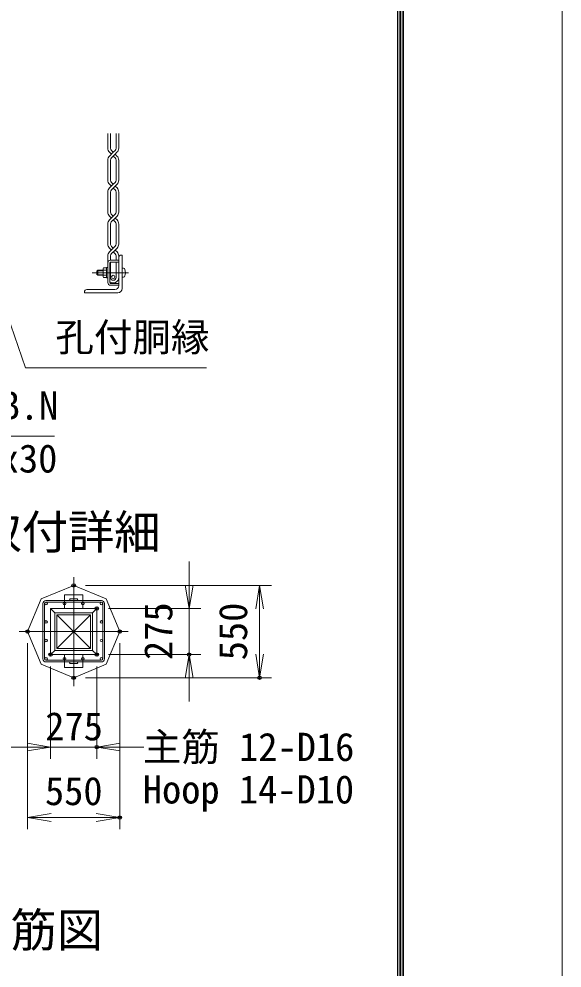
# Model space of a CAD drawing. Units: millimetres at full size. Extents: x -14700 to 14700, y -10395 to 10395.
# Drawn here: x 11463 to 14700, y -5859 to -203 of the extents above; entities that cross this region are included whole.
import ezdxf
from ezdxf.enums import TextEntityAlignment as Align

# ---------------------------------------------------------------- set-up
doc = ezdxf.new("R2010")
doc.units = ezdxf.units.MM
doc.header["$LTSCALE"] = 40
doc.header["$PDMODE"] = 32
doc.header["$PDSIZE"] = 20
doc.linetypes.add('USER1', pattern=[50.8, 31.75, -6.35, 6.35, -6.35])
for name, color, linetype, lineweight in [('0-0_D-BMK', 2, 'USER1', 13), ('0-2_D-STR-DIM', 7, 'Continuous', 13), ('0-4_D-STR1', 1, 'Continuous', 18), ('0-5_D-STR3', 3, 'Continuous', 13), ('0-6_0', 7, 'Continuous', 18), ('0-8_D-STR2', 7, 'Continuous', 13), ('0-9_D-STR-TXT', 7, 'Continuous', 13), ('0-A_D-TTL-TXT', 7, 'Continuous', 13), ('0-B_D-STR4', 7, 'Continuous', 18), ('0-C_D-TTL', 7, 'Continuous', 18)]:
    doc.layers.add(name, color=color, linetype=linetype, lineweight=lineweight)
doc.layers.add('0-7_Defpoints', color=253, linetype='Continuous')
doc.styles.add('ＭＳ ゴシック', font='')
doc.styles.get('ＭＳ ゴシック').set_extended_font_data('MS Gothic')

# ---------------------------------------------------------------- blocks, each defined once
blk = doc.blocks.new('_Open')
at = {"layer": '0-6_0'}
blk.add_line((-40, 6.67), (0, 0), dxfattribs=at)
blk.add_lwpolyline([(-40, -6.67), (0, 0), (-40, 0)], dxfattribs=at)

msp = doc.modelspace()

# ---------------------------------------------------------------- linework, layer by layer
at = {"layer": '0-0_D-BMK'}
for p, q in [((12115.22, -1714.77), (11899.51, -1714.77)), ((11788.92, -3528.46), (11788.92, -4178.46)), ((11463.92, -3853.46), (12113.92, -3853.46))]:
    msp.add_line(p, q, dxfattribs=at)
at = {"layer": '0-2_D-STR-DIM'}
for p, q in [((12477.23, -3575.96), (12477.23, -3435.96)), ((11858.92, -3578.46), (12967.23, -3578.46)), ((12897.23, -3578.46), (12897.23, -4128.46)), ((11996.42, -3715.96), (12547.23, -3715.96)), ((12477.23, -3715.96), (12477.23, -3990.96)), ((11513.92, -3923.46), (11513.92, -5031.78)), ((12063.92, -3923.46), (12063.92, -5031.78)), ((11996.42, -3990.96), (12547.23, -3990.96)), ((11651.42, -4060.96), (11651.42, -4611.78)), ((11926.42, -4060.96), (11926.42, -4611.78)), ((11858.92, -4128.46), (12967.23, -4128.46)), ((12477.23, -4130.96), (12477.23, -4270.96)), ((11511.42, -4541.78), (11371.42, -4541.78)), ((11651.42, -4541.78), (11926.42, -4541.78)), ((12066.42, -4541.78), (12206.42, -4541.78)), ((11513.92, -4961.78), (12063.92, -4961.78))]:
    msp.add_line(p, q, dxfattribs=at)
at = {"layer": '0-4_D-STR1'}
for p, q in [((12057.62, -1792.27), (12057.62, -1624.77)), ((12072.62, -1609.77), (12077.62, -1609.77)), ((12077.62, -1809.77), (12077.62, -1609.77)), ((11852.62, -1834.77), (11852.62, -1829.77)), ((11852.62, -1834.77), (12052.62, -1834.77)), ((11867.62, -1814.77), (12035.12, -1814.77)), ((11888.92, -3753.46), (11688.92, -3953.46)), ((11688.92, -3753.46), (11888.92, -3953.46))]:
    msp.add_line(p, q, dxfattribs=at)
msp.add_lwpolyline([(11688.92, -3753.46), (11688.92, -3953.46), (11888.92, -3953.46), (11888.92, -3753.46)], close=True, dxfattribs=at)
for centre, radius, start, end in [((12072.62, -1624.77), 15, 90, 180), ((12035.12, -1792.27), 22.5, 270, 0), ((12052.62, -1809.77), 25, 270, 0), ((11867.62, -1829.77), 15, 90, 180)]:
    msp.add_arc(centre, radius, start, end, dxfattribs=at)
at = {"layer": '0-5_D-STR3'}
for p, q in [((12057.62, -1639.77), (12009.12, -1639.77)), ((12057.62, -1639.77), (12057.62, -1651.27)), ((11964.62, -1690.27), (11967.14, -1685.91)), ((11964.62, -1739.27), (11964.62, -1690.27)), ((11984.62, -1685.91), (11967.14, -1685.91)), ((11984.62, -1683.52), (11984.62, -1746.02)), ((11992.62, -1683.52), (11984.62, -1683.52)), ((11984.62, -1743.64), (11984.62, -1685.91)), ((11992.62, -1656.27), (11992.62, -1773.27)), ((12004.12, -1656.27), (12004.12, -1773.27)), ((12057.62, -1651.27), (12009.12, -1651.27)), ((12077.62, -1688.52), (12077.62, -1741.02)), ((12085.25, -1688.52), (12077.62, -1688.52)), ((11932.62, -1699.77), (11927.62, -1704.77)), ((11927.62, -1724.77), (11927.62, -1704.77)), ((11932.62, -1729.77), (11927.62, -1724.77)), ((11964.62, -1702.77), (11929.62, -1702.77)), ((11964.62, -1726.77), (11929.62, -1726.77)), ((11932.62, -1729.77), (11932.62, -1699.77)), ((11964.62, -1699.77), (11932.62, -1699.77)), ((11964.62, -1729.77), (11932.62, -1729.77)), ((11964.62, -1739.27), (11967.14, -1743.64)), ((11984.62, -1700.34), (11967.14, -1700.34)), ((11984.62, -1729.21), (11967.14, -1729.21)), ((11984.62, -1743.64), (11967.14, -1743.64)), ((11992.62, -1746.02), (11984.62, -1746.02)), ((12085.25, -1741.02), (12077.62, -1741.02)), ((12057.62, -1778.27), (12009.12, -1778.27)), ((12057.62, -1789.77), (12009.12, -1789.77)), ((12057.62, -1778.27), (12057.62, -1789.77)), ((11623.92, -3668.28), (11953.92, -3668.28)), ((11843.92, -3635.28), (11733.92, -3635.28)), ((11733.92, -3712.28), (11733.92, -3635.28)), ((11809.42, -3659.28), (11768.42, -3659.28)), ((11809.42, -3668.28), (11768.42, -3668.28)), ((11843.92, -3712.28), (11843.92, -3635.28)), ((11605.92, -4016.28), (11605.92, -3686.28)), ((11615.92, -4016.28), (11615.92, -3686.28)), ((11623.92, -3678.28), (11953.92, -3678.28)), ((11961.92, -4016.28), (11961.92, -3686.28)), ((11971.92, -4016.28), (11971.92, -3686.28)), ((11733.92, -3990.28), (11733.92, -4067.28)), ((11843.92, -3990.28), (11843.92, -4067.28)), ((11623.92, -4024.28), (11953.92, -4024.28)), ((11623.92, -4034.28), (11953.92, -4034.28)), ((11843.92, -4067.28), (11733.92, -4067.28)), ((11809.42, -4034.28), (11768.42, -4034.28)), ((11809.42, -4043.28), (11768.42, -4043.28))]:
    msp.add_line(p, q, dxfattribs=at)
for centre, radius in [((12024.98, -1739.77), 10), ((11623.92, -3686.28), 8), ((11733.92, -3686.28), 8), ((11843.92, -3686.28), 8), ((11953.92, -3686.28), 8), ((11623.92, -3796.28), 8), ((11953.92, -3796.28), 8), ((11623.92, -3906.28), 8), ((11953.92, -3906.28), 6.5), ((11623.92, -4016.28), 8), ((11733.92, -4016.28), 8), ((11843.92, -4016.28), 8), ((11953.92, -4016.28), 8)]:
    msp.add_circle(centre, radius, dxfattribs=at)
for centre, radius, start, end in [((12009.12, -1656.27), 16.5, 90, 180), ((11977.69, -1693.12), 12.78, 145.61585, 214.38415), ((12009.12, -1656.27), 5, 90, 180), ((12085.25, -1698.02), 9.5, 16.07286, 90), ((12027.12, -1714.77), 70, 343.92714, 16.07286), ((12012.67, -1714.77), 47.77, 162.4121, 197.5879), ((11977.69, -1736.42), 12.78, 145.61586, 214.38415), ((12085.25, -1731.52), 9.5, 270, 343.92714), ((12009.12, -1773.27), 16.5, 180, 270), ((12009.12, -1773.27), 5, 180, 270), ((11623.92, -3686.28), 18, 90, 180), ((11768.42, -3663.78), 4.5, 90, 270), ((11809.42, -3663.78), 4.5, 270, 90), ((11953.92, -3686.28), 18, 0, 90), ((11623.92, -3686.28), 8, 90, 180), ((11953.92, -3686.28), 8, 0, 90), ((11623.92, -4016.28), 18, 180, 270), ((11623.92, -4016.28), 8, 180, 270), ((11768.42, -4038.78), 4.5, 90, 270), ((11809.42, -4038.78), 4.5, 270, 90), ((11953.92, -4016.28), 8, 270, 0), ((11953.92, -4016.28), 18, 270, 0)]:
    msp.add_arc(centre, radius, start, end, dxfattribs=at)
at = {"layer": '0-7_Defpoints'}
for p in [(11788.92, -3578.46), (11926.42, -3715.96), (11513.92, -3853.46), (12063.92, -3853.46), (11651.42, -3990.96), (11926.42, -3990.96), (11926.42, -3990.96), (12477.23, -3990.96), (11788.92, -4128.46), (12897.23, -4128.46), (11926.42, -4541.78), (12063.92, -4961.78)]:
    msp.add_point(p, dxfattribs=at)
at = {"layer": '0-8_D-STR2'}
for p, q in [((11992.2, -972.52), (11992.09, -885.32)), ((12008.24, -972.5), (12008.13, -885.32)), ((12041.38, -972.5), (12041.27, -885.32)), ((12057.42, -972.52), (12057.31, -885.32)), ((12002.45, -997.27), (12013.46, -1008.29)), ((12013.8, -985.94), (12024.81, -996.94)), ((12036.15, -1008.29), (12013.8, -1030.63)), ((12047.17, -997.27), (12036.15, -1008.29)), ((12036.15, -1008.29), (12047.17, -1019.3)), ((11992.36, -1162.92), (11992.2, -1044.05)), ((12008.41, -1162.9), (12008.24, -1044.07)), ((12024.81, -1019.63), (12035.81, -1030.63)), ((12041.55, -1162.9), (12041.38, -1044.07)), ((12057.59, -1162.92), (12057.42, -1044.05)), ((12024.98, -1187.34), (12002.62, -1209.71)), ((12002.62, -1187.67), (12013.63, -1198.69)), ((12013.97, -1176.34), (12024.98, -1187.34)), ((12035.98, -1176.34), (12024.98, -1187.34)), ((11992.36, -1353.25), (11992.36, -1234.45)), ((12008.41, -1354.51), (12008.41, -1234.47)), ((12036.32, -1198.69), (12013.97, -1221.04)), ((12024.98, -1210.03), (12035.98, -1221.04)), ((12041.55, -1354.51), (12041.55, -1234.47)), ((12057.59, -1353.25), (12057.59, -1234.45)), ((12024.98, -1377.67), (12002.62, -1400.03)), ((12002.62, -1378), (12013.63, -1389.02)), ((12013.07, -1365.76), (12024.98, -1377.67)), ((12036.32, -1389.02), (12013.07, -1412.27)), ((12036.88, -1365.76), (12024.98, -1377.67)), ((12024.98, -1400.36), (12036.88, -1412.27)), ((12047.34, -1378), (12036.32, -1389.02)), ((12036.32, -1389.02), (12047.34, -1400.03)), ((11992.36, -1543.85), (11992.36, -1424.78)), ((12008.41, -1542.59), (12008.41, -1423.52)), ((12041.55, -1542.59), (12041.55, -1423.52)), ((12057.59, -1543.85), (12057.59, -1424.78)), ((12024.98, -1568.27), (12002.62, -1590.63)), ((12002.62, -1568.6), (12013.63, -1579.62)), ((12014.85, -1558.14), (12024.98, -1568.27)), ((12036.32, -1579.62), (12014.85, -1601.08)), ((12036.88, -1556.36), (12024.98, -1568.27)), ((12047.34, -1568.6), (12036.32, -1579.62)), ((12036.32, -1579.62), (12047.34, -1590.63)), ((11992.36, -1683.16), (11992.36, -1615.38)), ((12008.41, -1639.77), (12008.41, -1614.12)), ((12024.98, -1590.96), (12036.88, -1602.87)), ((12041.55, -1639.77), (12041.55, -1614.12)), ((12057.59, -1744.76), (12057.59, -1615.38)), ((12008.41, -1743.5), (12008.41, -1651.27)), ((12041.55, -1743.5), (12041.55, -1651.27))]:
    msp.add_line(p, q, dxfattribs=at)
for points in [[(12035.81, -985.94), (12024.81, -996.94), (12002.45, -1019.3)], [(12047.34, -1187.67), (12036.32, -1198.69), (12047.34, -1209.71)]]:
    msp.add_lwpolyline(points, dxfattribs=at)
for centre, radius, start, end in [((12027.2, -972.52), 35, 180, 225), ((12027.24, -972.5), 19, 180, 225), ((12022.38, -972.5), 19, 315, 0), ((12022.42, -972.52), 35, 315, 0), ((12027.2, -1044.05), 35, 135, 180), ((12027.24, -1044.07), 19, 135.00055, 180), ((12022.38, -1044.07), 19, 0, 44.99915), ((12022.42, -1044.05), 35, 0, 45), ((12027.36, -1162.92), 35, 180, 225), ((12027.41, -1162.9), 19, 180, 225), ((12022.55, -1162.9), 19, 315, 0), ((12022.59, -1162.92), 35, 315, 0), ((12027.36, -1234.45), 35, 135, 180), ((12027.41, -1234.47), 19, 135.00055, 180), ((12022.55, -1234.47), 19, 0, 44.99915), ((12022.59, -1234.45), 35, 0, 45), ((12027.36, -1353.25), 35, 180, 225), ((12027.36, -1353.25), 19, 183.80396, 221.19987), ((12022.59, -1353.25), 19, 318.80016, 356.19604), ((12022.59, -1353.25), 35, 315, 0), ((12027.36, -1424.78), 35, 135, 180), ((12027.36, -1424.78), 19, 138.8144, 176.19604), ((12022.59, -1424.78), 19, 3.80396, 41.19984), ((12022.59, -1424.78), 35, 0, 45), ((12027.36, -1543.85), 35, 180, 225), ((12027.36, -1543.85), 19, 176.19604, 228.80014), ((12022.59, -1543.85), 19, 318.80016, 3.80396), ((12022.59, -1543.85), 35, 315, 0), ((12027.36, -1615.38), 35, 135, 180), ((12027.36, -1615.38), 19, 131.18669, 176.19604), ((12022.59, -1615.38), 19, 3.80396, 41.19984), ((12022.59, -1615.38), 35, 0, 45), ((12024.98, -1743.5), 32.61, 230.23061, 0), ((12024.98, -1743.5), 16.57, 180, 0)]:
    msp.add_arc(centre, radius, start, end, dxfattribs=at)
at = {"layer": '0-9_D-STR-TXT'}
for points in [[(11674.35, -2688.78), (10254.24, -2688.78), (10038.85, -1731.38)], [(12579.8, -2282.35), (11500.8, -2282.35), (11325.14, -1772.93)]]:
    msp.add_lwpolyline(points, dxfattribs=at)
at = {"layer": '0-B_D-STR4'}
for p, q in [((11651.42, -3715.96), (11676.42, -3740.96)), ((11901.42, -3740.96), (11926.42, -3715.96)), ((11651.42, -3990.96), (11676.42, -3965.96)), ((11926.42, -3990.96), (11901.42, -3965.96))]:
    msp.add_line(p, q, dxfattribs=at)
for points in [[(11788.92, -3578.46), (11594.46, -3659), (11513.92, -3853.46), (11594.46, -4047.91), (11788.92, -4128.46), (11983.37, -4047.91), (12063.92, -3853.46), (11983.37, -3659)], [(11651.42, -3990.96), (11651.42, -3715.96), (11926.42, -3715.96), (11926.42, -3990.96)], [(11676.42, -3965.96), (11676.42, -3740.96), (11901.42, -3740.96), (11901.42, -3965.96)]]:
    msp.add_lwpolyline(points, close=True, dxfattribs=at)
at = {"layer": '0-C_D-TTL', "color": 2}
msp.add_lwpolyline([(-14700, 10395), (14700, 10395), (14700, -10395), (-14700, -10395)], close=True, dxfattribs=at)
at = {"layer": '0-C_D-TTL'}
for points in [[(-13755, 9625), (13755, 9625), (13755, -9625), (-13755, -9625)], [(-13746.25, 9616.25), (13746.25, 9616.25), (13746.25, -9616.25), (-13746.25, -9616.25)], [(-13737.5, 9607.5), (13737.5, 9607.5), (13737.5, -9607.5), (-13737.5, -9607.5)], [(-13728.75, 9598.75), (13728.75, 9598.75), (13728.75, -9598.75), (-13728.75, -9598.75)], [(-13720, 9590), (13720, 9590), (13720, -9590), (-13720, -9590)]]:
    msp.add_lwpolyline(points, close=True, dxfattribs=at)

# ---------------------------------------------------------------- block references
at = {"layer": '0-2_D-STR-DIM', "xscale": 3.5, "yscale": 3.5}
for p, rotation in [((12477.23, -3715.96), 270), ((12897.23, -3578.46), 90), ((12477.23, -3990.96), 90), ((12897.23, -4128.46), 270), ((11926.42, -4541.78), 180), ((11513.92, -4961.78), 180)]:
    msp.add_blockref('_Open', p, dxfattribs=dict(at, rotation=rotation))
for p in [(11651.42, -4541.78), (12063.92, -4961.78)]:
    msp.add_blockref('_Open', p, dxfattribs=at)

# ---------------------------------------------------------------- texts
at = {"layer": '0-2_D-STR-DIM', "style": 'ＭＳ ゴシック'}
for s, p in [('275', (12427.74, -4022.75)), ('550', (12873.62, -4024.56))]:
    msp.add_text(s, height=168.3, rotation=90, dxfattribs=at).set_placement(p, align=Align.BOTTOM_LEFT)
for s, p in [('275', (11619.63, -4552.29)), ('550', (11617.81, -4938.16))]:
    msp.add_text(s, height=168.3, dxfattribs=at).set_placement(p, align=Align.BOTTOM_LEFT)
at = {"layer": '0-9_D-STR-TXT', "style": 'ＭＳ ゴシック'}
for s, p in [('孔付胴縁', (11679.93, -2233.41)), ('丸頭十字B.N', (10435.14, -2640.73)), ('M6x30', (11119.08, -2956.2)), ('主筋 12-D16', (12201.25, -4675.31)), ('Hoop 14-D10', (12201.25, -4928.48))]:
    msp.add_text(s, height=168.3, dxfattribs=at).set_placement(p, align=Align.BOTTOM_LEFT)
at = {"layer": '0-A_D-TTL-TXT', "style": 'ＭＳ ゴシック'}
for s, p in [('ネットホルダー取付詳細', (9273.99, -3421.47)), ('P型基礎コンクリート配筋図', (8518.33, -5793.79))]:
    msp.add_text(s, height=202.1, dxfattribs=at).set_placement(p, align=Align.BOTTOM_LEFT)

doc.saveas('drawing.dxf')
